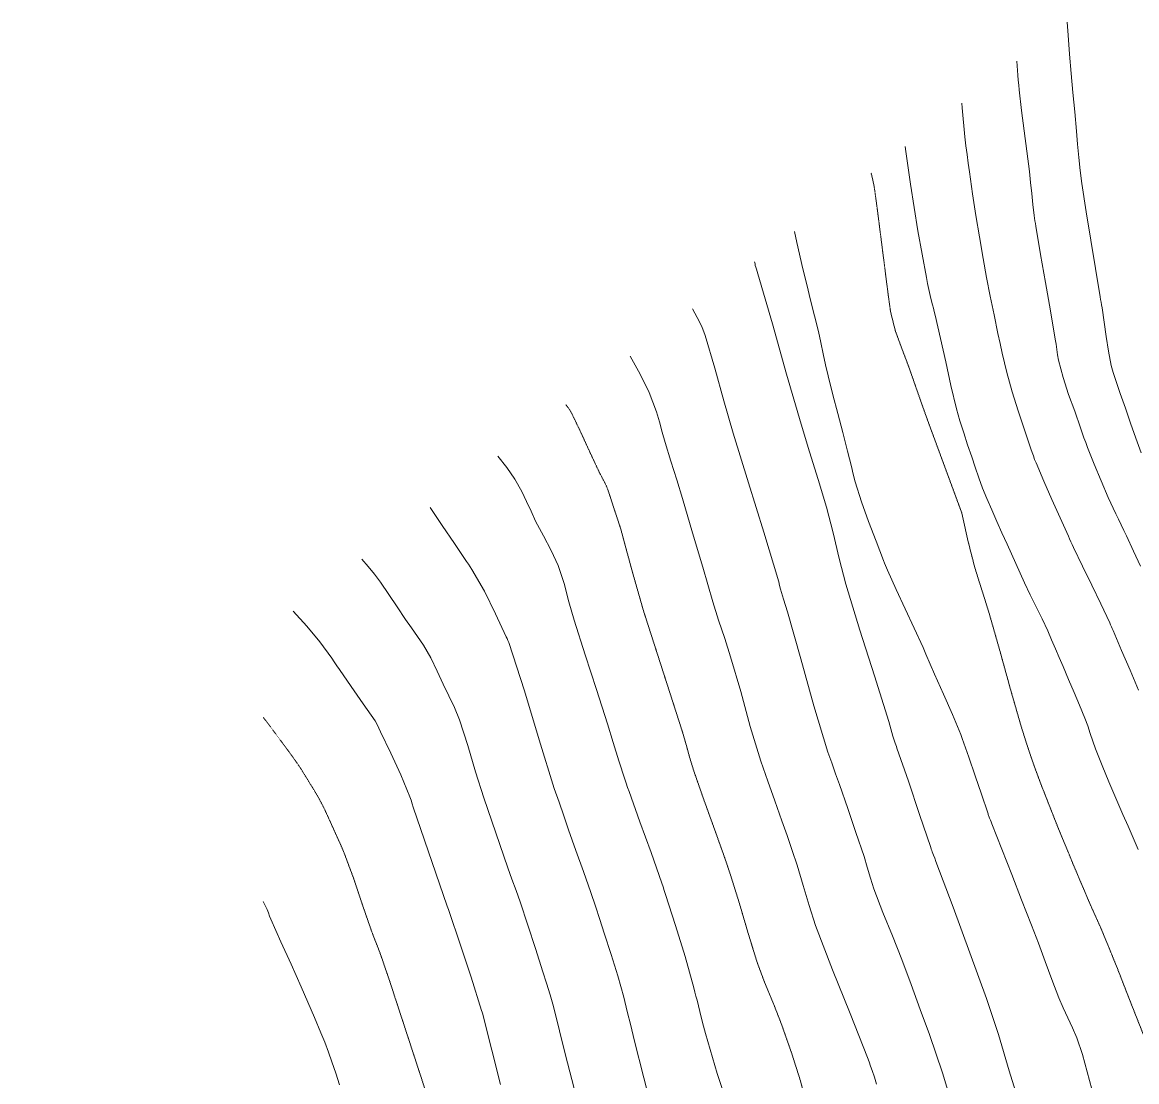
# Model space of a CAD drawing. Header units: inches. Extents: x 2775 to 10242, y 1417 to 8468.
# Drawn here: x 5268 to 7063, y 6762 to 8468 of the extents above; entities that cross this region are included whole.
import ezdxf

# ---------------------------------------------------------------- set-up
doc = ezdxf.new("R2010")
doc.units = ezdxf.units.IN
doc.header["$LTSCALE"] = 0.5
doc.header["$MEASUREMENT"] = 0
doc.linetypes.add('HIDDEN', pattern=[0.375, 0.25, -0.125])
doc.layers.add('VX-TOPO-MAJR', color=1, linetype='HIDDEN', lineweight=20)
doc.layers.add('VX-TOPO-MINR', color=7, linetype='CONTINUOUS', lineweight=5)

msp = doc.modelspace()

# ---------------------------------------------------------------- linework, layer by layer
at = {"layer": 'VX-TOPO-MAJR'}
for points in [[(6728.3, 7820.3), (6718.5, 7847.6), (6707.2, 7879.7), (6696, 7911.8), (6684.8, 7941.4), (6673.9, 7971.1), (6666.3, 8001.7), (6662.7, 8027.2), (6659.4, 8052.7), (6656.2, 8078.3), (6651.3, 8116.6), (6646.4, 8154.9), (6641.4, 8193.2), (6639.7, 8204), (6637.5, 8214.8), (6634.8, 8225.4)], [(6276.8, 7493.8), (6268.4, 7519.9), (6249.6, 7585.8), (6231.7, 7652), (6210.3, 7717.1), (6206.4, 7725.7), (6201.9, 7734), (6197.5, 7742.4), (6182.7, 7774.1), (6168.1, 7806), (6152.9, 7837.7), (6150.1, 7842.6), (6146.9, 7847.3), (6143.4, 7851.8)], [(5868.4, 6896.8), (5860.5, 6921.2), (5845, 6966.5), (5840.4, 6978.6), (5835.6, 6990.6), (5831, 7002.7), (5816.1, 7045.6), (5801.7, 7088.8), (5785.8, 7131.3), (5780.6, 7143.4), (5775.2, 7155.4), (5769.8, 7167.4), (5763.8, 7180.6), (5757.8, 7193.9), (5751.5, 7207), (5744.9, 7219.4), (5737.8, 7231.4), (5730.4, 7243.3), (5723.5, 7254.6), (5716.6, 7265.8), (5709.2, 7276.7), (5696.7, 7294.1), (5683.9, 7311.3), (5671.1, 7328.5), (5666.1, 7335.3), (5661, 7342.1), (5655.7, 7348.7), (5655.6, 7348.8)]]:
    msp.add_lwpolyline(points, dxfattribs=at)
at = {"layer": 'VX-TOPO-MAJR', "flags": 128}
for points in [[(7052.5, 6208.4), (7057.2, 6218.4), (7067, 6239.2), (7076.8, 6260), (7089.1, 6286.2), (7101.4, 6312.4), (7113.7, 6338.6), (7125.1, 6362.3), (7136.6, 6386), (7148, 6409.8), (7155.9, 6426.5), (7161.9, 6443.8), (7162.9, 6461.5), (7157.5, 6494.7), (7151.3, 6527.9), (7145.3, 6561.1), (7135.5, 6623.7), (7125.8, 6686.3), (7114.3, 6748.7), (7104.2, 6776.6), (7089.9, 6803.1), (7076.5, 6829.9), (7053.1, 6889), (7030, 6948.3), (7005.9, 7007.1), (7000.2, 7019.7), (6994.5, 7032.4), (6988.8, 7045), (6961, 7110.3), (6934, 7175.9), (6908, 7242), (6896.8, 7272.3), (6886.4, 7302.9), (6876.7, 7333.6), (6859.3, 7394.1), (6842.6, 7454.7), (6825.3, 7515.2), (6817.5, 7540.4), (6809.5, 7565.4), (6801.7, 7590.5), (6790.6, 7634), (6780.9, 7677.9), (6728.3, 7820.3)], [(6505.5, 6126.1), (6506.9, 6127.8), (6532.7, 6159.3), (6537.2, 6164.4), (6542, 6169.5), (6546.7, 6174.6), (6553.6, 6183.1), (6559.7, 6192.3), (6564.4, 6202.5), (6575.1, 6243.9), (6580.2, 6285.6), (6582.6, 6327.7), (6585.2, 6370.1), (6586.4, 6412.4), (6582.7, 6454.2), (6573.9, 6500), (6564.8, 6545.9), (6555.9, 6591.7), (6548.4, 6632.6), (6541, 6673.5), (6533.3, 6714.3), (6521.7, 6761.6), (6506.9, 6808), (6490.7, 6854.1), (6477.7, 6887.4), (6463.9, 6920.5), (6451.4, 6954), (6436.8, 7001.3), (6422.9, 7048.8), (6408.1, 7096.1), (6405, 7105.2), (6401.9, 7114.3), (6398.8, 7123.4), (6382.1, 7170.2), (6365.2, 7216.8), (6348.9, 7263.7), (6342.7, 7284), (6337.1, 7304.5), (6331.2, 7324.9), (6276.8, 7493.8)], [(5237.7, 5135.6), (5245.4, 5141.2), (5262.1, 5153.8), (5278.3, 5167.1), (5291.7, 5179.3), (5305.2, 5191.4), (5318.6, 5203.6), (5327.2, 5211), (5335.8, 5218.3), (5344.1, 5226), (5374.5, 5263.1), (5400.9, 5303.4), (5428, 5343.3), (5436.4, 5354.4), (5444.9, 5365.5), (5453.3, 5376.6), (5485.9, 5422.4), (5517.8, 5468.7), (5550.9, 5514), (5553.7, 5517.5), (5556.6, 5520.9), (5559.4, 5524.3), (5563.9, 5530), (5568.3, 5535.6), (5572.7, 5541.3), (5596.4, 5574), (5619.2, 5607.3), (5642.3, 5640.3), (5666, 5668.4), (5691, 5695.5), (5712.5, 5725.1), (5716.6, 5732.9), (5720.5, 5740.9), (5724.4, 5748.8), (5729.5, 5758.5), (5734.7, 5768.1), (5739.8, 5777.7), (5743.5, 5787.2), (5746.4, 5797.1), (5750.1, 5806.6), (5755, 5815), (5760.6, 5823), (5765.7, 5831.3), (5770.3, 5841.2), (5774.5, 5851.3), (5779.6, 5860.9), (5800.2, 5890), (5822, 5918.1), (5844.6, 5945.6), (5851.5, 5953.6), (5858.3, 5961.5), (5865.1, 5969.5), (5883.3, 5990.5), (5901.1, 6011.6), (5917.8, 6033.9), (5922, 6041.3), (5925.3, 6049), (5928.5, 6056.8), (5934, 6070.1), (5939.5, 6083.5), (5945.1, 6096.8), (5947.8, 6102.8), (5950.7, 6108.7), (5953.4, 6114.6), (5958.3, 6127.5), (5962.5, 6140.6), (5966.3, 6153.9), (5979.9, 6204.5), (5990.3, 6255.6), (5994.4, 6307.2), (5993, 6340.5), (5989.7, 6373.8), (5985.4, 6406.9), (5980.7, 6441), (5975.7, 6475), (5969.7, 6509), (5962.4, 6541.3), (5954.2, 6573.4), (5946.7, 6605.6), (5941.7, 6632.1), (5937.1, 6658.7), (5931.9, 6685.1), (5923.9, 6719.9), (5915, 6754.4), (5868.4, 6896.8)]]:
    msp.add_lwpolyline(points, dxfattribs=at)
at = {"layer": 'VX-TOPO-MINR'}
for points in [[(7069.8, 7774.3), (7061.1, 7798.2), (7052.7, 7822.1), (7044.5, 7846.1), (7036.3, 7870.2), (7032.4, 7881.3), (7028.4, 7892.5), (7024.7, 7903.7), (7021.7, 7915.1), (7017.3, 7938.3), (7013.7, 7961.6), (7010.5, 7984.9), (7006.9, 8008.1), (7006.1, 8012.5), (7005.4, 8016.8), (7004.6, 8021.2), (7003.9, 8025.6), (6996.2, 8071.1), (6988.6, 8116.7), (6981.3, 8162.4), (6974.5, 8208.1), (6971.8, 8229.1), (6969.6, 8250.1), (6967.6, 8271.2), (6965.6, 8292.2), (6962.8, 8323.3), (6959.9, 8354.4), (6957.2, 8385.4), (6954.7, 8416.5), (6952.4, 8446.8), (6950.9, 8467.7)], [(7068.6, 7591.7), (7057.4, 7616.2), (7046, 7640.7), (7041.8, 7649.6), (7037.6, 7658.5), (7033.3, 7667.4), (7029.1, 7676.3), (7016.9, 7702.6), (7005.2, 7729.2), (6994, 7755.9), (6983.4, 7782.9), (6980.6, 7790.8), (6977.8, 7798.7), (6975.1, 7806.6), (6972.4, 7814.6), (6962.8, 7841.6), (6953.1, 7868.6), (6944.2, 7895.9), (6936.9, 7923.6), (6935.3, 7932.1), (6934, 7940.6), (6932.8, 7949.2), (6931.5, 7957.7), (6923.7, 8003.1), (6915.8, 8048.5), (6908, 8094), (6900.3, 8139.4), (6899.6, 8143.7), (6898.8, 8148), (6898.1, 8152.3), (6897.5, 8156.7), (6895.3, 8174.3), (6893.6, 8191.9), (6891.9, 8209.6), (6890, 8227.2), (6885.9, 8260.1), (6881.6, 8292.9), (6877.4, 8325.8), (6873.5, 8358.7), (6872.7, 8366.6), (6872, 8374.4), (6871.3, 8382.3), (6870.7, 8390.2), (6869.4, 8405.2)], [(7065.4, 7392.4), (7051.9, 7424.4), (7038.3, 7456.3), (7024.6, 7488.3), (7023.3, 7491.4), (7021.9, 7494.5), (7020.6, 7497.7), (7019.2, 7500.8), (7005.1, 7531.3), (6990.3, 7561.5), (6975.4, 7591.7), (6961, 7622), (6958.9, 7626.6), (6956.8, 7631.2), (6954.7, 7635.8), (6952.6, 7640.4), (6939.4, 7669.7), (6926.2, 7699.1), (6913.3, 7728.6), (6900.6, 7758.1), (6898.3, 7763.7), (6896.3, 7769.4), (6894.3, 7775.1), (6892.4, 7780.8), (6882, 7811.4), (6871.9, 7842), (6862.3, 7872.8), (6853.6, 7903.9), (6849.7, 7919.5), (6846.1, 7935.1), (6842.6, 7950.7), (6839.3, 7966.4), (6833.1, 7996.5), (6826.9, 8026.7), (6821, 8056.9), (6815.3, 8087.2), (6809.3, 8122), (6803.6, 8156.8), (6798.2, 8191.7), (6793.2, 8226.7), (6791.2, 8240.8), (6789.4, 8254.9), (6787.7, 8269), (6786.1, 8283.1), (6781.5, 8329.8), (6780.8, 8337.3)], [(7065.3, 7135.9), (7057, 7154.6), (7048.7, 7173.2), (7040.4, 7191.9), (7029, 7218.2), (7017.9, 7244.6), (7007, 7271), (6996.3, 7297.6), (6991.9, 7309.9), (6987.9, 7322.4), (6983.9, 7334.9), (6979.3, 7347.2), (6970.6, 7367.9), (6961.9, 7388.7), (6953, 7409.5), (6944.1, 7430.2), (6938, 7444.6), (6931.8, 7458.9), (6925.6, 7473.3), (6919.3, 7487.6), (6910.3, 7507.1), (6900.9, 7526.4), (6891.3, 7545.7), (6882.1, 7565.1), (6875, 7580.6), (6867.9, 7596.2), (6860.8, 7611.7), (6853.8, 7627.3), (6845.5, 7645.6), (6837.3, 7664), (6829.2, 7682.4), (6821.2, 7700.9), (6814.6, 7717.5), (6808.5, 7734.3), (6802.7, 7751.2), (6796.9, 7768.1), (6790.4, 7787.3), (6784.1, 7806.6), (6778.1, 7825.9), (6772.6, 7845.5), (6763.4, 7883), (6755.1, 7920.8), (6746.9, 7958.6), (6738.1, 7996.3), (6736.7, 8001.8), (6735.2, 8007.4), (6733.8, 8012.9), (6732.4, 8018.4), (6730.1, 8028), (6728, 8037.6), (6725.9, 8047.2), (6724, 8056.8), (6717, 8094.3), (6710.4, 8131.9), (6704.2, 8169.5), (6698.3, 8207.2), (6694.4, 8233.4), (6690.7, 8259.7), (6689.7, 8267.5)], [(6990.3, 6750), (6983.1, 6777.8), (6975.5, 6805.4), (6966.3, 6832.5), (6959.4, 6848.8), (6951.7, 6864.8), (6944.1, 6880.8), (6937.2, 6897.1), (6926.2, 6926.3), (6915.3, 6955.6), (6904.3, 6984.8), (6893.2, 7014), (6877.4, 7054.9), (6861.5, 7095.7), (6845.5, 7136.5), (6829.5, 7177.3), (6828.3, 7180.3), (6827, 7183.2), (6825.7, 7186.2), (6824.5, 7189.2), (6824, 7190.6), (6823.6, 7192), (6823.2, 7193.4), (6822.8, 7194.8), (6812.6, 7224.7), (6802.3, 7254.5), (6792.1, 7284.4), (6781.8, 7314.2), (6781.2, 7315.8), (6780.7, 7317.5), (6780.1, 7319.1), (6779.5, 7320.7), (6765.8, 7353.3), (6751.7, 7385.7), (6737.3, 7418), (6723.1, 7450.4), (6722, 7453), (6720.9, 7455.7), (6719.7, 7458.3), (6718.6, 7461), (6704.5, 7492.2), (6689.9, 7523.2), (6675.3, 7554.2), (6661.3, 7585.4), (6659.6, 7589.3), (6658.1, 7593.2), (6656.6, 7597), (6655.1, 7600.9), (6642.9, 7632.4), (6630.7, 7663.8), (6619.3, 7695.5), (6609.4, 7727.7), (6606.2, 7740), (6603.1, 7752.4), (6600.1, 7764.8), (6597.1, 7777.1), (6589.2, 7807.4), (6581.3, 7837.6), (6573.4, 7867.9), (6565.7, 7898.2), (6561.5, 7916), (6557.7, 7934), (6553.9, 7951.9), (6550, 7969.8), (6543.9, 7995.1), (6537.6, 8020.4), (6531.3, 8045.6), (6525.2, 8070.9), (6515.5, 8113), (6511.6, 8131)]]:
    msp.add_lwpolyline(points, dxfattribs=at)
at = {"layer": 'VX-TOPO-MINR', "ltscale": 50}
for points in [[(6875.4, 6720.9), (6857.4, 6779.2), (6840, 6837.8), (6820.9, 6895.8), (6794.2, 6969.5), (6767, 7043), (6739.4, 7116.3), (6737.4, 7121.5), (6735.3, 7126.6), (6733.3, 7131.8), (6732.6, 7134.2), (6731.9, 7136.5), (6731.2, 7138.9), (6713.1, 7192.2), (6694.9, 7245.5), (6676.5, 7298.7), (6675.6, 7301.4), (6674.6, 7304), (6673.7, 7306.7), (6670.2, 7318.3), (6666.9, 7330), (6663.6, 7341.6), (6640.6, 7415.5), (6616.9, 7489.1), (6594.2, 7563.1), (6583.5, 7604.3), (6573.9, 7645.8), (6563.2, 7687), (6549.7, 7731.5), (6535.9, 7775.9), (6522.3, 7820.4), (6498.9, 7901.1), (6476, 7982.1), (6452.7, 8062.9), (6451.6, 8066.4), (6450.3, 8069.9), (6449.1, 8073.4), (6448.4, 8076.2), (6448, 8079), (6447.4, 8081.8)], [(6768.9, 6713.9), (6749.7, 6776.1), (6728.8, 6837.7), (6714.2, 6878.1), (6699.3, 6918.3), (6684.2, 6958.5), (6669.2, 6996.5), (6653.9, 7034.4), (6639.4, 7072.5), (6633.8, 7089.8), (6628.8, 7107.3), (6623.5, 7124.6), (6610.4, 7163.2), (6597.2, 7201.8), (6584, 7240.3), (6577.8, 7257.6), (6571.5, 7275), (6565.4, 7292.4), (6542.6, 7367.3), (6521.7, 7442.8), (6500.2, 7518.2), (6497, 7528.6), (6493.7, 7538.9), (6490.5, 7549.3), (6489, 7555.1), (6487.6, 7560.9), (6486.1, 7566.7), (6462, 7646.5), (6437.3, 7726.2), (6412.8, 7805.9), (6397.7, 7858.2), (6383, 7910.7), (6367.7, 7963.1), (6362.1, 7977.9), (6355, 7992.1), (6347.4, 8006.1)], [(6643.8, 6758), (6640.4, 6768.9), (6636.8, 6779.6), (6634.2, 6786.7), (6631.6, 6793.7), (6629, 6800.7), (6601, 6871.5), (6572.5, 6942.1), (6545.4, 7013.3), (6535, 7045.5), (6525.7, 7078), (6515.8, 7110.3), (6507.7, 7134.2), (6499.6, 7158), (6491.4, 7181.9), (6479.9, 7213.9), (6468.4, 7245.9), (6457.1, 7278), (6440.2, 7333.7), (6424.9, 7389.9), (6408.7, 7445.9), (6399.2, 7475.5), (6389.4, 7505), (6380.1, 7534.7), (6363.7, 7590.1), (6347.5, 7645.6), (6331.1, 7701), (6321.9, 7731.1), (6312.6, 7761.2), (6303.4, 7791.3), (6298.6, 7807.7), (6294, 7824.1), (6289.3, 7840.5), (6277.6, 7871.4), (6262.8, 7901), (6246.8, 7930)], [(6034, 7769.1), (6048.1, 7750.9), (6061.1, 7732), (6072.5, 7712.1), (6080, 7696.3), (6087.3, 7680.4), (6094.7, 7664.6), (6107.1, 7640.9), (6119.7, 7617.4), (6130.8, 7593.1), (6140.4, 7564), (6148.3, 7534.5), (6156.7, 7505.1), (6174.7, 7449.3), (6192.7, 7393.6), (6210.6, 7337.8), (6219.8, 7308.2), (6228.9, 7278.6), (6238.3, 7249.1), (6240.5, 7242.4), (6242.8, 7235.8), (6245.2, 7229.2), (6262.7, 7180), (6280.5, 7130.8), (6298, 7081.5), (6300, 7075.5), (6301.9, 7069.5), (6303.8, 7063.5), (6319.9, 7013.5), (6335.5, 6963.4), (6349.6, 6912.8), (6351.3, 6906.2), (6352.9, 6899.5), (6354.6, 6892.9), (6359.1, 6875.1), (6363.6, 6857.3), (6368.2, 6839.5), (6387.1, 6775.2), (6408.1, 6711.5)], [(5924.7, 7686.4), (5944.3, 7657.3), (5963.9, 7628.2), (5983.5, 7599.2), (5986.3, 7595), (5989.1, 7590.9), (5991.8, 7586.8), (5991.9, 7586.7), (5992, 7586.6), (5992.1, 7586.5), (6012.3, 7551.5), (6030, 7515), (6047.1, 7478.3), (6048.6, 7475.2), (6050, 7472.1), (6051.3, 7469), (6077, 7391), (6100.1, 7312.3), (6124.7, 7234), (6132.3, 7211.9), (6139.9, 7189.7), (6147.6, 7167.6), (6159.6, 7133.9), (6171.8, 7100.1), (6183.8, 7066.3), (6191.1, 7044.7), (6198.1, 7023), (6205.1, 7001.2), (6216.1, 6966.9), (6226.8, 6932.5), (6236.5, 6897.9), (6242.3, 6875), (6247.9, 6852.1), (6253.6, 6829.2), (6269.1, 6767.9), (6284.7, 6706.7)], [(5814.5, 7603), (5825.1, 7591.3), (5835.2, 7579), (5844.6, 7566.3), (5858.2, 7546.3), (5871.7, 7526.2), (5885.3, 7506.2), (5894.9, 7492.4), (5904.5, 7478.6), (5914, 7464.6), (5925.8, 7444.3), (5936, 7423.1), (5946, 7401.8), (5955.1, 7383), (5963.9, 7364.1), (5971.8, 7344.7), (5985.5, 7303), (5997.9, 7260.8), (6011, 7218.9), (6023.9, 7181.3), (6036.9, 7143.6), (6050, 7106.1), (6056.5, 7087.8), (6063.1, 7069.5), (6069.6, 7051.2), (6082.2, 7013.9), (6094.3, 6976.5), (6106.3, 6938.9), (6112.3, 6920.3), (6118.1, 6901.7), (6123.4, 6882.9), (6133.3, 6843.8), (6142.9, 6804.6), (6152.7, 6765.5), (6167.3, 6707.7)], [(5704.3, 7519.7), (5726.2, 7495.4), (5747, 7470.2), (5766.3, 7444), (5770.4, 7437.8), (5774.5, 7431.7), (5778.7, 7425.6), (5797.8, 7398), (5817.1, 7370.5), (5836, 7342.7), (5839.2, 7337.1), (5842.1, 7331.2), (5844.8, 7325.3), (5861.6, 7290.7), (5877.8, 7256), (5892.2, 7220.5), (5894, 7215), (5895.7, 7209.4), (5897.4, 7203.9), (5915.6, 7150.7), (5933.9, 7097.6), (5952.4, 7044.5), (5953.4, 7041.7), (5954.4, 7038.9), (5955.4, 7036.1), (5973.3, 6983.1), (5990.6, 6929.9), (6007.6, 6876.6), (6008.5, 6873.7), (6009.4, 6870.8), (6010.3, 6867.9), (6024.2, 6812.5), (6037.9, 6757.2)], [(5655.6, 7051.8), (5657.8, 7047.6), (5659.9, 7043.4), (5662.1, 7039.1), (5664.3, 7033.9), (5666.2, 7028.6), (5668.3, 7023.3), (5684.4, 6987.1), (5700.8, 6950.9), (5716.9, 6914.7), (5727.7, 6890.1), (5738.4, 6865.4), (5748.9, 6840.7), (5755.3, 6825.3), (5761.2, 6809.6), (5766.7, 6793.8), (5772.8, 6775.4), (5778.8, 6757)]]:
    msp.add_lwpolyline(points, dxfattribs=at)

doc.saveas('drawing.dxf')
